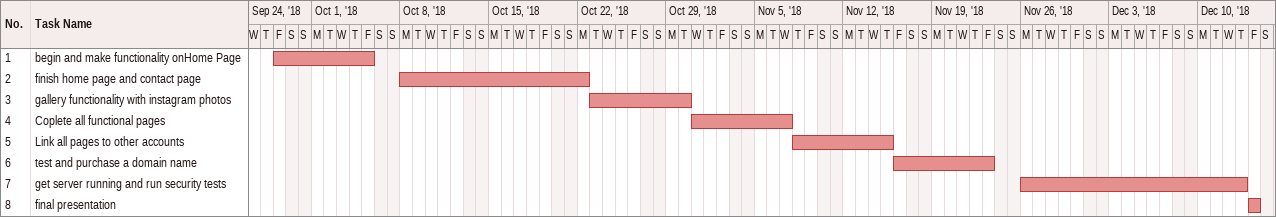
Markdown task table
| ID | Task | Start | Finish |
|---|---|---|---|
| 1 | begin and make functionality onHome Page | 2018-09-28 | 2018-10-05 |
| 2 | finish home page and contact page | 2018-10-08 | 2018-10-22 |
| 3 | gallery functionality with instagram photos | 2018-10-23 | 2018-10-30 |
| 4 | Coplete all functional pages | 2018-10-31 | 2018-11-07 |
| 5 | Link all pages to other accounts | 2018-11-08 | 2018-11-15 |
| 6 | test and purchase a domain name | 2018-11-16 | 2018-11-23 |
| 7 | get server running and run security tests | 2018-11-26 | 2018-12-13 |
| 8 | final presentation | 2018-12-14 | 2018-12-14 |
